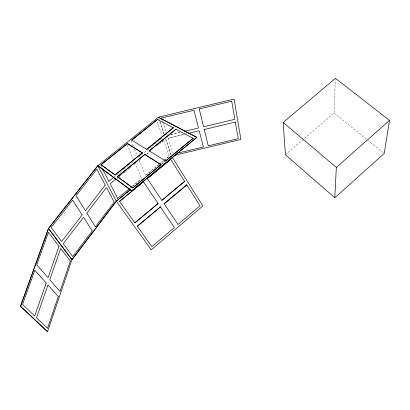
<?xml version="1.0" encoding="UTF-8"?>
<svg xmlns="http://www.w3.org/2000/svg" width="410" height="410" viewBox="0 0 410 410"><rect width="100%" height="100%" fill="white"/><g stroke="black" fill="none" stroke-linecap="round" stroke-linejoin="round"><path stroke-width="0.31" stroke-dasharray="2.05 1.54" d="M285.432 154.796L334.053 113.011L335.375 79.555M130.395 187.939L131.866 186.734M132.353 186.33L141.716 178.739L132.399 186.376M158.767 164.682L145.545 175.521L163.713 160.71M159.259 164.277L163.667 160.664M164.154 160.264L169.099 156.292L164.2 160.31M129.95 188.385L131.907 186.781M161.586 164.082L165.03 161.258M161.617 164.102L165.061 161.279M116.993 178.181L118.464 176.987M118.956 176.587L120.427 175.393M123.369 173.005L124.84 171.81M127.782 169.422L129.252 168.228M134.157 164.251L135.136 163.452M146.498 154.237L148.943 152.248M160.187 143.126L161.166 142.332M161.653 141.932L163.124 140.743M117.04 178.227L118.51 177.033M119.002 176.633L120.473 175.439M120.96 175.039L122.431 173.845M122.923 173.45L124.886 171.857M125.378 171.457L129.299 168.274M129.791 167.88L131.261 166.685M134.203 164.297L135.187 163.498L141.716 178.739M139.21 160.233L140.676 159.044M146.544 154.278L148.989 152.294M149.476 151.9L151.434 150.311M157.302 145.55L158.767 144.361M159.259 143.961L163.17 140.789M114.282 176.864L123.707 169.309M124.153 168.864L128.151 165.707M128.596 165.261L134.075 160.91M139.108 156.83L141.081 155.236M141.527 154.79L151.905 146.462M152.397 146.062L154.365 144.469M154.811 144.023L162.734 137.688L156.953 120.899M170.919 134.536L180.108 132.338M170.934 134.598L180.123 132.399M183.68 134.475L168.151 138.19L185.53 133.967M186.15 133.819L187.39 133.522M334.053 113.011L383.227 152.658M131.113 140.84L133.322 146.083M138.078 157.578L134.475 148.922M100.686 165.312L101.818 167.516M127.141 144.797L133.291 159.141M139.164 160.187L145.591 175.567M163.611 140.348L169.099 156.292M160.043 122.108L163.918 133.619M165.753 139.072L171.257 155.426L165.707 139.026M158.772 118.428L159.587 120.853M159.792 121.457L164.492 135.454M162.283 120.402L162.693 121.662M162.878 122.2L166.265 132.471M166.45 133.014L167.26 135.474M168.141 138.129L173.225 153.504"/><path stroke-width="0.61" d="M334.806 197.738L336.328 167.408L389.5 120.427L335.426 78.295L283.166 122.441L285.432 154.796L334.806 197.738L384.221 153.458L389.5 120.427M131.774 190.834L97.795 165.717L48.488 228.519L20.5 306.265L47.514 331.69L71.97 259.699L116.332 201.259L97.821 165.686L131.774 190.834L196.867 137.376L158.362 117.219L234.11 99.071L240.885 139.441L174.527 155.308M20.577 306.28L48.488 228.519L71.96 259.72L48.564 228.534M172.103 157.081L202.883 205.917L151.234 249.885L116.302 201.202L71.97 259.699M186.781 184.838L200.029 205.743L178.001 224.465L164.143 203.78L186.811 184.859L164.143 203.78M137.304 226.253L160.453 206.922L137.304 226.253L151.89 246.666L174.378 227.545L160.423 206.901M158.127 203.478L134.869 222.85L158.127 203.478L143.433 181.743L119.535 201.371L134.9 222.876M161.868 200.357L184.608 181.369L170.662 159.372L147.282 178.581L161.868 200.357L184.608 181.369M117.639 198.394L129.457 188.79M130.57 189.492L116.317 201.223L130.616 189.538M117.434 176.669L132.727 187.847L161.012 164.641L132.768 187.908L117.434 176.669L144.822 154.457L161.012 164.641M165.594 160.976L193.11 138.303L165.594 160.976L149.225 150.885L175.931 129.222L193.151 138.37M131.733 190.773L196.826 137.314M143.464 181.763L119.535 201.371M117.475 176.73L144.858 154.519L161.053 164.702M117.685 198.44L110.172 183.798L116.056 179.021M101.044 164.692L115.051 174.932L142.301 152.868L115.092 174.988L101.044 164.692L127.459 143.531L142.301 152.868M146.718 149.383L173.256 127.807L146.718 149.383L131.707 140.128L157.491 119.469L173.292 127.869M108.85 181.261L113.831 177.31M101.085 164.753L127.495 143.592L142.337 152.93M161.489 117.998L193.956 110.285L198.496 127.997L184.408 131.369M199.224 108.957L231.706 101.178M199.239 109.019L203.585 126.782L234.853 119.3L231.722 101.239M188.646 133.286L199.209 130.759L203.37 147L177.094 153.278M204.247 129.488L235.325 122.052M204.262 129.55L208.249 145.832L238.215 138.667L235.34 122.113M196.867 137.376L158.362 117.219L97.862 165.748L48.488 228.519M170.662 159.372L147.282 178.581M283.166 122.441L336.328 167.408M20.5 306.265L47.514 331.69M131.707 140.128L157.491 119.469M149.225 150.885L175.931 129.222M102.387 168.618L108.896 181.307M161.504 118.059L161.899 119.264M58.312 296.527L47.55 328.246L36.546 317.745L47.955 284.955L58.312 296.527M70.33 261.108L60.024 291.479L49.769 279.738L60.675 248.398L70.33 261.108M46.192 282.982L34.665 315.956L22.555 304.399L34.814 270.272L46.192 282.982M59.03 246.236L48.021 277.739L36.762 264.85L48.452 232.301L59.03 246.236M92.219 230.963L72.76 256.573L63.227 243.719L83.579 217.305L92.219 230.963M114.175 202.074L95.335 226.863L86.833 213.082L106.513 187.544L114.175 202.074M82.108 214.983L61.608 241.531L51.158 227.442L72.652 200.034L82.108 214.983M105.211 185.074L85.388 210.735L76.091 195.652L96.837 169.192L105.211 185.074"/></g></svg>
